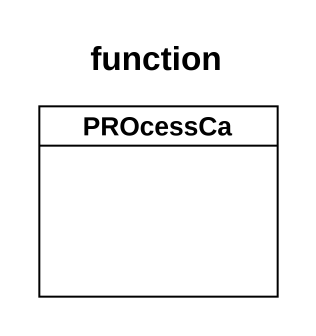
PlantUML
@startuml
title function
hide circle
hide empty members
class PROcessCa
@enduml
